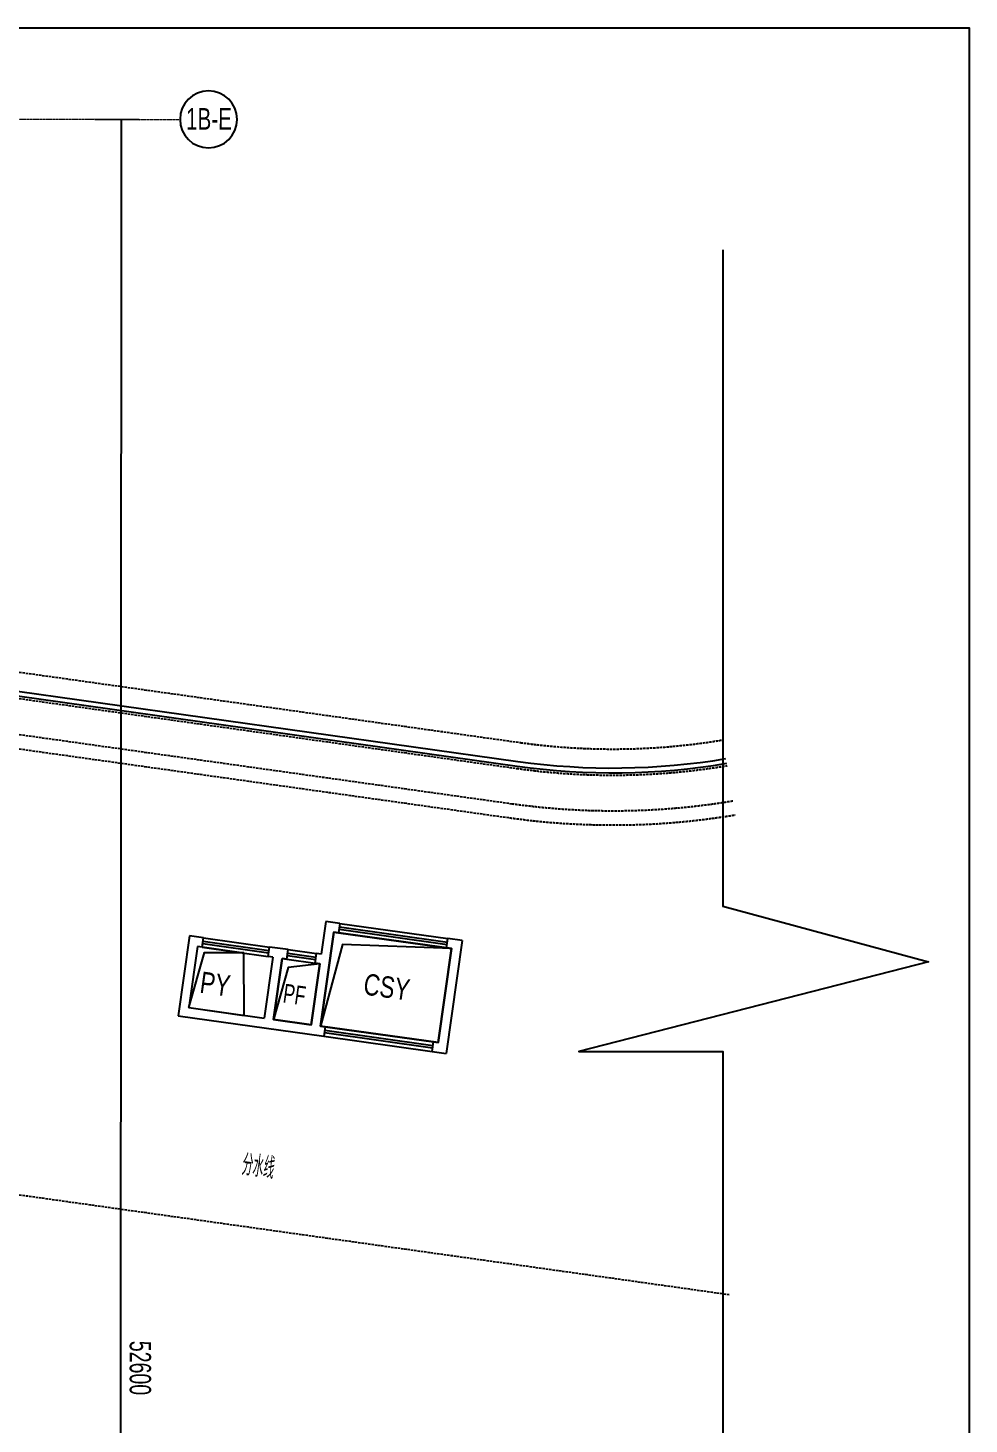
# Model space of a CAD drawing. Header units: millimetres. Extents: x 285006 to 3037698, y -2820855 to 192241.
# Drawn here: x 1260767 to 1280590, y 79783 to 109189 of the extents above; entities that cross this region are included whole.
import ezdxf
from ezdxf.enums import TextEntityAlignment as Align

# ---------------------------------------------------------------- set-up
doc = ezdxf.new("R2010")
doc.units = ezdxf.units.MM
doc.header["$PDMODE"] = 35
doc.header["$PDSIZE"] = -0.1
doc.linetypes.add('1#C-6F$0$DOTE', pattern=[2.42, 2, -0.2, 0.02, -0.2])
doc.linetypes.add('DASH', pattern=[0.35, 0.25, -0.1])
for name, color, linetype in [('1#C-6F$0$0-XREF', 7, 'Continuous'), ('1#C-6F$0$A-ROOM-IDEN', 7, 'Continuous'), ('1#C-6F$0$A-WALL', 2, 'Continuous'), ('4玻璃幕墙', 1, 'Continuous'), ('WALL-地台', 8, 'Continuous')]:
    doc.layers.add(name, color=color, linetype=linetype)
for name, color, linetype, lineweight in [('1#C-6F$0$A-ANNO-GRID', 10, '1#C-6F$0$DOTE', 18), ('1#C-6F$0$A-ANNO-GRID-DIMS', 117, 'Continuous', 18), ('1#C-6F$0$A-ANNO-SYMB', 4, 'Continuous', 25), ('1#C-6F$0$A-ANNO-TEXT', 7, 'Continuous', 25), ('1#C-6F$0$A-FLOR-BALC', 74, 'Continuous', 30), ('1#C-6F$0$A-HOLE', 5, 'Continuous', 25), ('1#C-6F$0$A-SHET-TEXT', 7, 'Continuous', 25), ('板边洞口-1C-6F$0$A-HOLE', 5, 'Continuous', 25)]:
    doc.layers.add(name, color=color, linetype=linetype, lineweight=lineweight)
doc.styles.add('1#C-6F$0$HYGB2014', font='hygbsz.shx', dxfattribs={"width": 0.7, "bigfont": 'hygbhz.shx'})
doc.styles.add('1#C-6F$0$Standard', font='gbenor.shx', dxfattribs={"bigfont": 'gbcbig.shx'})
doc.dimstyles.new('1#C-6F$0$HYDIMN150', dxfattribs={"dimscale": 1.5, "dimtxt": 300, "dimasz": 1, "dimexe": 250, "dimexo": 300, "dimgap": 0, "dimtad": 0, "dimdec": 0, "dimzin": 0, "dimdsep": 46, "dimtxsty": '1#C-6F$0$HYGB2014', "dimblk": '1#C-6F$0$_ArchTick', "dimcen": 0.09, "dimclrt": 7, "dimazin": 0, "dimtfac": 1, "dimtdec": 0, "dimtix": 1, "dimtmove": 2, "dimatfit": 3, "dimfxl": 1, "dimtvp": 1, "dimtolj": 1, "dimtzin": 0, "dimarcsym": 0})

# ---------------------------------------------------------------- blocks, each defined once
blk = doc.blocks.new('1#C-6F$0$_axiso')
blk.add_circle((0, 0), 0.5)
at = {"layer": '1#C-6F$0$A-SHET-TEXT', "style": '1#C-6F$0$Standard', "width": 2.471841}
blk.add_attdef('A', text='', height=0.38, dxfattribs=at).set_placement((-0.41, -0.181), (0.395, -0.181), align=Align.FIT)
blk = doc.blocks.new('1#C-6F$0$_ArchTick')
at = {"const_width": 0.5}
blk.add_lwpolyline([(-0.7, -0.7), (0.7, 0.7)], dxfattribs=at)
blk = doc.blocks.new('*D550')
at = {"layer": '1#C-6F$0$A-ANNO-GRID-DIMS', "color": 0, "lineweight": -2, "transparency": 16777216}
for p, q in [((3479, 52600), (4413, 52600)), ((4038, 52600), (4038, 0)), ((3479, 0), (4413, 0))]:
    blk.add_line(p, q, dxfattribs=at)
at = {"layer": 'Defpoints', "color": 0, "transparency": 16777216}
for p in [(3029, 52600), (3029, 0), (4038, 0)]:
    blk.add_point(p, dxfattribs=at)
at = {"layer": '1#C-6F$0$A-ANNO-GRID-DIMS', "color": 0, "lineweight": -2, "transparency": 16777216, "xscale": 1.5, "yscale": 1.5, "zscale": 1.5}
for p, rotation in [((4038, 52600), 90), ((4038, 0), 270)]:
    blk.add_blockref('1#C-6F$0$_ArchTick', p, dxfattribs=dict(at, rotation=rotation))
at = {"layer": '1#C-6F$0$A-ANNO-GRID-DIMS', "color": 7, "lineweight": -3, "transparency": 16777216, "insert": (4450, 26300), "char_height": 450, "attachment_point": 5, "rotation": 270, "style": '1#C-6F$0$HYGB2014'}
blk.add_mtext('\\A1;52600', dxfattribs=at)
blk = doc.blocks.new('WALL-1C-6F-1')
at = {"layer": '4玻璃幕墙'}
for p, q in [((98388735, 18810559), (98400553, 18808898)), ((98388735, 18810458), (98400539, 18808799))]:
    blk.add_line(p, q, dxfattribs=at)
for radius in [14400, 14500]:
    blk.add_arc((98402557, 18823158), radius, 262, 279.5066, dxfattribs=at)
at = {"layer": 'WALL-地台', "linetype": 'DASH', "ltscale": 200}
for p, q in [((98388735, 18810963), (98400608, 18809294)), ((98388735, 18810407), (98400532, 18808749)), ((98388735, 18809650), (98400427, 18808007)), ((98388735, 18809347), (98400386, 18807709)), ((98388735, 18799955), (98405023, 18797666))]:
    blk.add_line(p, q, dxfattribs=at)
for radius in [14000, 14550, 15300, 15600]:
    blk.add_arc((98402557, 18823158), radius, 262, 279.5066, dxfattribs=at)
blk = doc.blocks.new('1#C-6F$0$A$C465C26A5')
at = {"layer": '1#C-6F$0$A-ANNO-GRID', "ltscale": 1.5}
blk.add_line((-15404.1, 52600), (5275, 52600), dxfattribs=at)
at = {"layer": '1#C-6F$0$A-ANNO-SYMB'}
ref = blk.add_blockref('1#C-6F$0$_axiso', (5875, 52600), dxfattribs=dict(at, xscale=-1200, yscale=1200))
ref.add_attrib('A', '1B-E', dxfattribs={"layer": '1#C-6F$0$A-ANNO-TEXT', "height": 456, "style": '1#C-6F$0$HYGB2014', "width": 0.585436}).set_placement((5401, 52383), (6367.1, 52383), align=Align.FIT)
at = {"layer": '1#C-6F$0$A-ANNO-GRID-DIMS', "color": 117, "lineweight": -3}
dim = blk.add_linear_dim(base=(4037.7, 0), p1=(3029.3, 52600), p2=(3029.3, 0), angle=270, dimstyle='1#C-6F$0$HYDIMN150', dxfattribs=at)
dim.commit()
dim.dimension.update_dxf_attribs({"geometry": '*D550', "text_midpoint": (4450.2, 26300), "dimtype": 129, "text_rotation": 270})

msp = doc.modelspace()

# ---------------------------------------------------------------- linework, layer by layer
at = {"elevation": 0}
msp.add_lwpolyline([(1275401.5, 104513.5), (1275401.5, 90688.8), (1279737.5, 89521.2), (1272370.8, 87629.9), (1275401.5, 87629.9), (1275401.5, 66714.3)], dxfattribs=at)
at = {"layer": '1#C-6F$0$A-FLOR-BALC', "color": 74, "lineweight": -3}
for p, q in [((1267336.9, 90329.3, 0), (1269614.5, 90009.1, 0)), ((1264466.7, 90025.8, 0), (1265853.1, 89830.9, 0)), ((1264466.7, 90025.8, 0), (1265853.1, 89830.9, 0)), ((1267309, 90131.2, 0), (1269586.6, 89811.1, 0)), ((1267319.5, 90205.5, 0), (1269597.1, 89885.3, 0)), ((1267326.4, 90255, 0), (1269604, 89934.9, 0)), ((1264438.8, 89827.7, 0), (1265825.2, 89632.9, 0)), ((1264438.8, 89827.7, 0), (1265825.2, 89632.9, 0)), ((1264449.3, 89902, 0), (1265835.7, 89707.1, 0)), ((1264449.3, 89902, 0), (1265835.7, 89707.1, 0)), ((1264456.2, 89951.5, 0), (1265842.6, 89756.7, 0)), ((1264456.2, 89951.5, 0), (1265842.6, 89756.7, 0)), ((1266238.7, 89701, 0), (1266832.9, 89617.5, 0)), ((1266249.2, 89775.3, 0), (1266843.3, 89691.7, 0)), ((1266221.3, 89577.2, 0), (1266815.5, 89493.7, 0)), ((1266231.8, 89651.5, 0), (1266825.9, 89568, 0)), ((1267002.8, 87952.6, 0), (1269280.4, 87632.5, 0)), ((1267013.2, 88026.9, 0), (1269290.9, 87706.8, 0)), ((1267020.2, 88076.4, 0), (1269297.8, 87756.3, 0)), ((1267030.6, 88150.7, 0), (1269308.3, 87830.5, 0))]:
    msp.add_line(p, q, dxfattribs=at)
at = {"layer": '1#C-6F$0$A-HOLE', "elevation": 0}
msp.add_lwpolyline([(1269308.3, 87830.5), (1269407.3, 87816.6), (1269685.7, 89797.2), (1267210, 90145.1), (1266931.6, 88164.6), (1267030.6, 88150.7)], dxfattribs=at)
msp.add_lwpolyline([(1266122.3, 89591.1), (1266914.5, 89479.8), (1266733.6, 88192.4), (1265941.4, 88303.8)], close=True, dxfattribs=at)
at = {"layer": '1#C-6F$0$A-WALL'}
for p, q in [((1267039.8, 90371, 0), (1266942.3, 89677.8, 0)), ((1267336.9, 90329.3, 0), (1267039.8, 90371, 0)), ((1267336.9, 90329.3, 0), (1267309, 90131.2, 0)), ((1264169.6, 90067.5, 0), (1263933, 88384.1, 0)), ((1264466.7, 90025.8, 0), (1264169.6, 90067.5, 0)), ((1264438.8, 89827.7, 0), (1264466.7, 90025.8, 0)), ((1267210, 90145.1, 0), (1266931.6, 88164.6, 0)), ((1267309, 90131.2, 0), (1267210, 90145.1, 0)), ((1269586.6, 89811.1, 0), (1269614.5, 90009.1, 0)), ((1269911.5, 89967.4, 0), (1269614.5, 90009.1, 0)), ((1264339.8, 89841.7, 0), (1264158.9, 88554.3, 0)), ((1264438.8, 89827.7, 0), (1264339.8, 89841.7, 0)), ((1265825.2, 89632.9, 0), (1265853.1, 89830.9, 0)), ((1266249.2, 89775.3, 0), (1265853.1, 89830.9, 0)), ((1266221.3, 89577.2, 0), (1266249.2, 89775.3, 0)), ((1266815.5, 89493.7, 0), (1266843.3, 89691.7, 0)), ((1266942.3, 89677.8, 0), (1266843.3, 89691.7, 0)), ((1269685.7, 89797.2, 0), (1269407.3, 87816.6, 0)), ((1269911.5, 89967.4, 0), (1269577.5, 87590.7, 0)), ((1269685.7, 89797.2, 0), (1269586.6, 89811.1, 0)), ((1265924.2, 89619, 0), (1265743.3, 88331.6, 0)), ((1265924.2, 89619, 0), (1265825.2, 89632.9, 0)), ((1266122.3, 89591.1, 0), (1265941.4, 88303.8, 0)), ((1266221.3, 89577.2, 0), (1266122.3, 89591.1, 0)), ((1266733.6, 88192.4, 0), (1266914.5, 89479.8, 0)), ((1266914.5, 89479.8, 0), (1266815.5, 89493.7, 0)), ((1267030.6, 88150.7, 0), (1267002.8, 87952.6, 0)), ((1269280.4, 87632.5, 0), (1269308.3, 87830.5, 0))]:
    msp.add_line(p, q, dxfattribs=at)
at = {"layer": '1#C-6F$0$A-WALL', "ltscale": 1.5}
for p, q in [((1264158.9, 88554.3, 0), (1265743.3, 88331.6, 0)), ((1263933, 88384.1, 0), (1267002.8, 87952.6, 0)), ((1265941.4, 88303.8, 0), (1266733.6, 88192.4, 0)), ((1266931.6, 88164.6, 0), (1267030.6, 88150.7, 0)), ((1269280.4, 87632.5, 0), (1269577.5, 87590.7, 0)), ((1269308.3, 87830.5, 0), (1269407.3, 87816.6, 0))]:
    msp.add_line(p, q, dxfattribs=at)
at = {"layer": 'Defpoints', "elevation": 0}
msp.add_lwpolyline([(1219887.1, 109189.4), (1280590.1, 109189.4), (1280590.1, 51510.3), (1219887.1, 51510.3)], close=True, dxfattribs=at)
at = {"layer": '板边洞口-1C-6F$0$A-HOLE', "linetype": 'Continuous', "ltscale": 1.5, "elevation": 0}
for points in [[(1267210, 90145.1), (1269685.7, 89797.2), (1269407.3, 87816.6), (1266931.6, 88164.6)], [(1264339.8, 89841.7), (1264158.9, 88554.3), (1265318.3, 88391.4), (1265318, 89704.2)], [(1266122.3, 89591.1), (1266914.5, 89479.8), (1266733.6, 88192.4), (1265941.4, 88303.8)]]:
    msp.add_lwpolyline(points, close=True, dxfattribs=at)
msp.add_lwpolyline([(1264158.9, 88554.3), (1264485.5, 89714.1), (1265318, 89714.3)], dxfattribs=at)
at = {"layer": '板边洞口-1C-6F$0$A-HOLE', "elevation": 0}
for points in [[(1269685.7, 89797.2), (1267392.2, 89885.7), (1266931.6, 88164.6)], [(1266914.5, 89479.8), (1266249.8, 89399), (1265941.4, 88303.8)]]:
    msp.add_lwpolyline(points, dxfattribs=at)

# ---------------------------------------------------------------- block references
at = {"ltscale": 1.5, "rotation": 359.9692125216086}
msp.add_blockref('1#C-6F$0$A$C465C26A5', (1258667.9, 54666, 0), dxfattribs=at)
at = {"layer": '1#C-6F$0$0-XREF', "ltscale": 1.5, "rotation": 359.999308722076}
msp.add_blockref('WALL-1C-6F-1', (-97129694.4, -18713969.8, 0), dxfattribs=at)

# ---------------------------------------------------------------- texts
at = {"layer": '1#C-6F$0$A-ANNO-TEXT', "style": '1#C-6F$0$HYGB2014', "width": 0.7}
msp.add_text('分水线', height=450, rotation=351.99931, dxfattribs=at).set_placement((1265909.1, 84807.8, 0), align=Align.BOTTOM_RIGHT)
at = {"layer": '1#C-6F$0$A-ROOM-IDEN', "lineweight": -3, "style": '1#C-6F$0$HYGB2014'}
for s, height, width, p in [('PY', 450, 0.8, (1264369, 88872.1, 0)), ('CSY', 450, 0.8, (1267814.1, 88834.1, 0)), ('PF', 400, 0.7, (1266121.4, 88664.2, 0))]:
    msp.add_text(s, height=height, rotation=351.99931, dxfattribs=dict(at, width=width)).set_placement(p)

doc.saveas('drawing.dxf')
